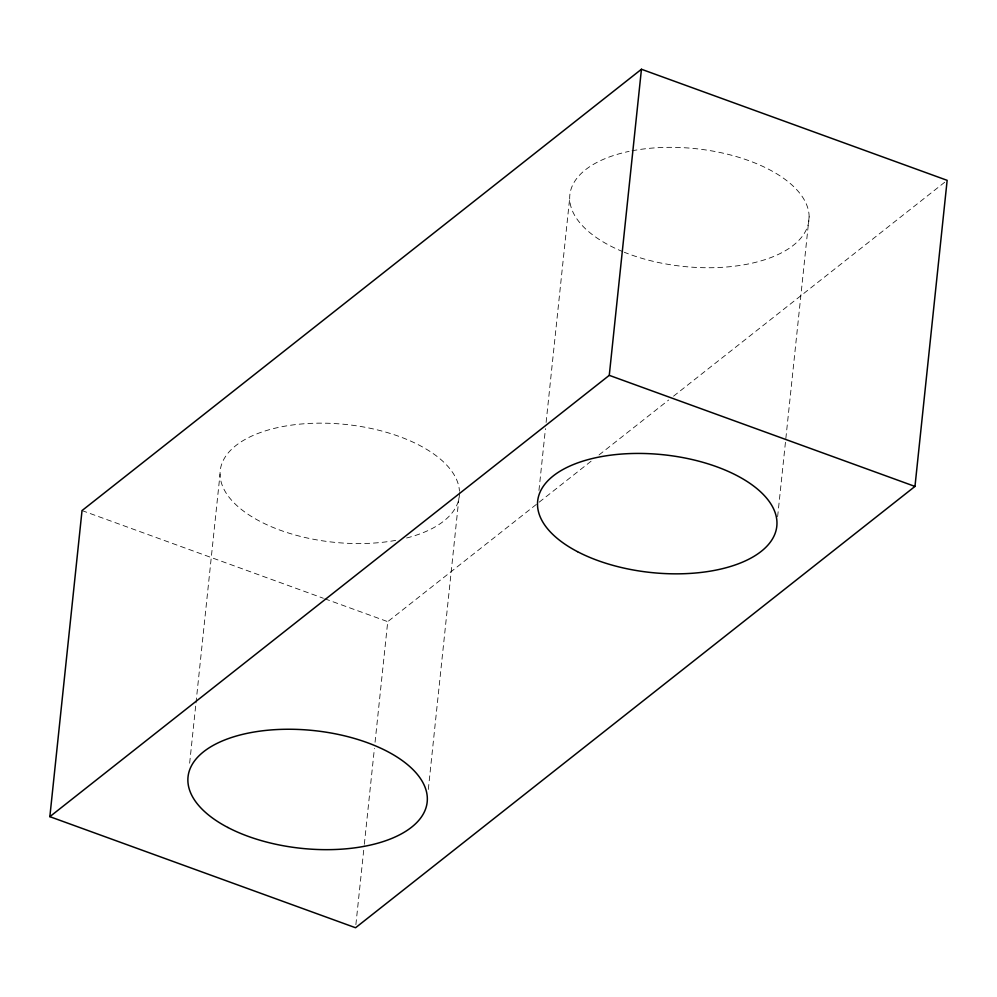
<?xml version="1.0" encoding="UTF-8"?>
<svg xmlns="http://www.w3.org/2000/svg" width="997" height="997" viewBox="0 0 997 997"><rect width="100%" height="100%" fill="white"/><g stroke="black" fill="none" stroke-linecap="round" stroke-linejoin="round"><path stroke-width="0.75" stroke-dasharray="4.99 3.74" d="M189.654 763.191L195.823 704.455M195.985 702.91L220.038 474.098M355.879 924.655L364.167 845.817M364.329 844.272L374.411 748.423M375.059 742.242L387.733 621.654L537.969 503.136M428.311 789.45L459.181 495.721M538.953 490.462L545.459 428.623M546.107 422.441L569.673 198.278M777.623 516.708L809.14 216.798M539.19 502.164L591.707 460.726M599.035 454.956L668.663 400.021M673.548 396.17L944.707 182.252M82.028 510.576L323.377 598.262M324.835 598.798L387.733 621.654M459.505 492.63A120.238 59.209 6 0 1 406.128 538.118M395.697 540.374A120.238 59.209 6 0 1 226.618 493.814A120.238 59.209 6 0 1 318.305 423.164A120.238 59.209 6 0 1 459.455 491.247M632.011 150.809A120.238 59.209 6 0 1 783.617 178.326A120.238 59.209 6 0 1 777.797 254.659A120.238 59.209 6 0 1 624.272 252.253M622.876 251.68A120.238 59.209 6 0 1 629.107 151.382"/><path stroke-width="1.5" d="M49.85 816.668L82.028 510.576L641.445 69.254L947.15 180.332L914.972 486.424L355.555 927.746L49.85 816.668L609.267 375.346L641.445 69.254M609.267 375.346L914.972 486.424M227.852 827.473A120.238 59.209 6 0 0 424.822 810.897A120.238 59.209 6 0 0 270.125 730.016A120.238 59.209 6 0 0 227.852 827.473M577.487 551.653A120.238 59.209 6 0 0 774.457 535.065A120.238 59.209 6 0 0 619.76 454.196A120.238 59.209 6 0 0 577.487 551.653"/></g></svg>
